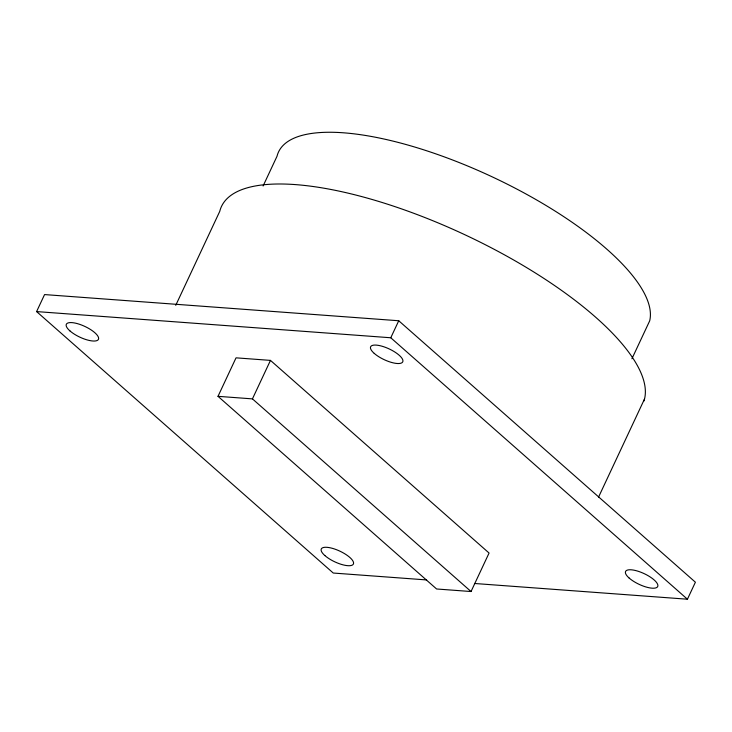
<?xml version="1.0" encoding="UTF-8"?>
<svg xmlns="http://www.w3.org/2000/svg" width="732" height="732" viewBox="0 0 732 732"><rect width="100%" height="100%" fill="white"/><g stroke="black" fill="none" stroke-linecap="round" stroke-linejoin="round"><path stroke-width="1.1" d="M426.646 579.936L333.261 573.037L36.6 311.585L44.57 294.575L398.739 320.753L695.4 582.205L687.43 599.215L474.473 583.477M175.744 305.326L219.756 211.356A232.639 77.656 25.1 0 1 453.95 229.747A232.639 77.656 25.1 0 1 643.931 401.035M263.099 185.983L277.016 156.264A204.091 68.131 25.1 0 1 479.936 171.27A204.091 68.131 25.1 0 1 649.677 320.863L631.917 358.772M218.008 396.332L236.033 357.838L270.465 360.391L489.067 553.035L471.033 591.529L436.601 588.986L218.008 396.332L252.439 398.876L471.033 591.529M252.439 398.876L270.465 360.391M36.6 311.585L390.769 337.763L398.739 320.753M598.575 497.065L644.535 398.967M390.769 337.763L687.43 599.215M324.871 555.57A17.733 5.92 25.1 0 0 352.604 564.912A17.733 5.92 25.1 0 0 334.542 549A17.733 5.92 25.1 0 0 324.871 555.57M629.172 578.07A17.733 5.92 25.1 0 0 656.906 587.412A17.733 5.92 25.1 0 0 638.844 571.491A17.733 5.92 25.1 0 0 629.172 578.07M374.226 353.382A17.733 5.92 25.1 0 0 401.96 362.724A17.733 5.92 25.1 0 0 383.897 346.803A17.733 5.92 25.1 0 0 374.226 353.382M69.924 330.891A17.733 5.92 25.1 0 0 97.658 340.224A17.733 5.92 25.1 0 0 79.596 324.313A17.733 5.92 25.1 0 0 69.924 330.891"/></g></svg>
